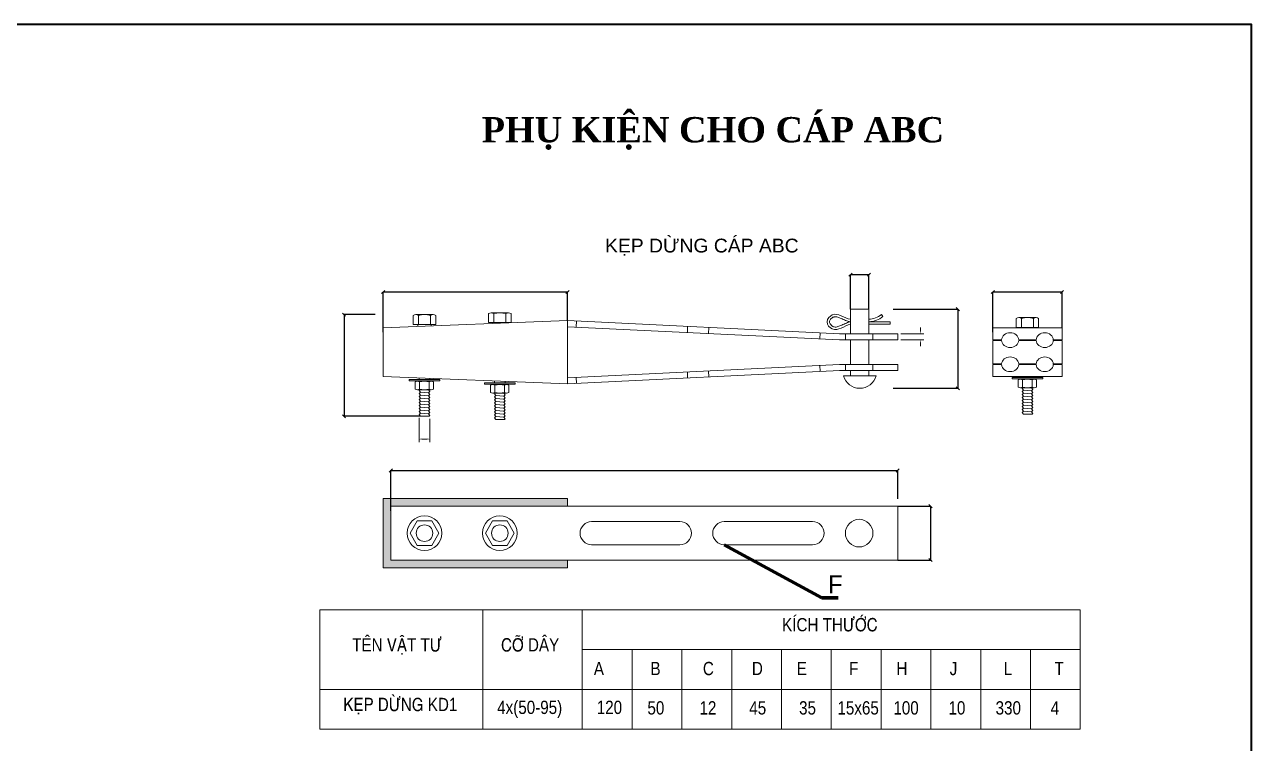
# Model space of a CAD drawing. Header units: millimetres. Extents: x 5654510 to 5731940, y 588357 to 647777.
# Drawn here: x 5701729 to 5709396, y 627670 to 632162 of the extents above; entities that cross this region are included whole.
import ezdxf
from ezdxf.enums import TextEntityAlignment as Align

# ---------------------------------------------------------------- set-up
doc = ezdxf.new("R2010")
doc.units = ezdxf.units.MM
doc.header["$LTSCALE"] = 120
doc.header["$MEASUREMENT"] = 0
doc.linetypes.add('DASHED2', pattern=[9.525, 6.35, -3.175])
doc.layers.get('Defpoints').update_dxf_attribs({"lineweight": 0})
for name, color, linetype, lineweight in [('Boulon', 150, 'Continuous', 9), ('Buon lon', 150, 'Continuous', 13), ('dim1', 2, 'Continuous', 5), ('Kich thuoc', 7, 'Continuous', 60), ('Net cat', 252, 'Continuous', 5), ('net manh', 7, 'Continuous', 5), ('Net rat manh', 150, 'Continuous', 15), ('Net trung binh', 7, 'Continuous', 15), ('Tet xanh', 90, 'Continuous', 9)]:
    doc.layers.add(name, color=color, linetype=linetype, lineweight=lineweight)
doc.layers.add('LAYER10A', color=4, linetype='Continuous')
doc.layers.add('Net cham dut', color=150, linetype='DASHED2', lineweight=9, plot=False)
doc.styles.add('ISOCP', font='isocp.shx')
doc.styles.get("Standard").update_dxf_attribs({"font": 'VHELVCN.TTF'})
doc.styles.add('Times New Roman', font='times.ttf')
doc.styles.add('VN', font='VTIMESN.TTF')
doc.dimstyles.new('ISO-25', dxfattribs={"dimtxt": 0.1, "dimasz": 2.5, "dimexe": 1.251, "dimexo": 0.6255, "dimtad": 1, "dimdec": 1, "dimlfac": 0.75, "dimrnd": 1, "dimtxsty": 'Standard', "dimcen": 2.5, "dimadec": 0, "dimazin": 0, "dimtfac": 1, "dimtdec": 1, "dimtmove": 0, "dimatfit": 3, "dimfxl": 1, "dimarcsym": 0})
doc.dimstyles.new('ISO-25$7', dxfattribs={"dimtxt": 60, "dimasz": 60, "dimexe": 15, "dimexo": 50, "dimgap": 20, "dimtad": 1, "dimdec": 0, "dimzin": 0, "dimdsep": 46, "dimtxsty": 'Times New Roman', "dimcen": 10, "dimdle": 15, "dimclrd": 211, "dimclre": 211, "dimclrt": 140, "dimadec": 0, "dimazin": 0, "dimtfac": 1, "dimtdec": 0, "dimtofl": 0, "dimtmove": 0, "dimatfit": 3, "dimfxl": 15, "dimtolj": 1, "dimtzin": 0, "dimlwd": 9, "dimarcsym": 0})
doc.dimstyles.get("Standard").update_dxf_attribs({"dimtxt": 0.18, "dimasz": 20, "dimexe": 20, "dimexo": 20, "dimgap": 0.09, "dimtad": 0, "dimtoh": 1, "dimdec": 0, "dimrnd": 1, "dimzin": 0, "dimdsep": 46, "dimtxsty": 'Standard', "dimcen": 0.09, "dimclrd": 6, "dimclre": 6, "dimclrt": 6, "dimadec": 3, "dimazin": 0, "dimtfac": 1, "dimtdec": 0, "dimtofl": 0, "dimtmove": 0, "dimatfit": 3, "dimfxl": 1, "dimtolj": 1, "dimtzin": 0, "dimlwd": 15, "dimlwe": 15, "dimarcsym": 0})

# ---------------------------------------------------------------- blocks, each defined once
blk = doc.blocks.new('_Oblique')
at = {"color": 0, "lineweight": -2}
blk.add_line((-0.5, -0.5), (0.5, 0.5), dxfattribs=at)
blk = doc.blocks.new('*D28')
at = {"layer": 'Defpoints', "color": 0}
for p in [(5705121.2, 630490.8), (5705121.2, 630312.4), (5703969.2, 630237.9)]:
    blk.add_point(p, dxfattribs=at)
at = {"layer": 'dim1', "color": 0, "lineweight": -2}
for p, q in [((5703969.2, 630238.6), (5703969.2, 630492)), ((5703969.2, 630490.8), (5705121.2, 630490.8)), ((5705121.2, 630313), (5705121.2, 630492))]:
    blk.add_line(p, q, dxfattribs=at)
at = {"layer": 'dim1', "color": 0, "lineweight": -2, "xscale": 20, "yscale": 20, "zscale": 20, "rotation": 180}
blk.add_blockref('_Oblique', (5703969.2, 630490.8), dxfattribs=at)
at = {"layer": 'dim1', "color": 0, "lineweight": -2, "xscale": 20, "yscale": 20, "zscale": 20}
blk.add_blockref('_Oblique', (5705121.2, 630490.8), dxfattribs=at)
at = {"layer": 'dim1', "color": 0, "insert": (5704545.2, 630491.4), "char_height": 0.1, "attachment_point": 5}
blk.add_mtext('A', dxfattribs=at)
blk = doc.blocks.new('*D29')
at = {"layer": 'Defpoints', "color": 0}
for p in [(5707185.2, 629375.9), (5707185.2, 629197.5), (5704017.2, 629123.1)]:
    blk.add_point(p, dxfattribs=at)
at = {"layer": 'dim1', "color": 0, "lineweight": -2}
for p, q in [((5704017.2, 629123.7), (5704017.2, 629377.2)), ((5704017.2, 629375.9), (5707185.2, 629375.9)), ((5707185.2, 629198.1), (5707185.2, 629377.2))]:
    blk.add_line(p, q, dxfattribs=at)
at = {"layer": 'dim1', "color": 0, "lineweight": -2, "xscale": 20, "yscale": 20, "zscale": 20, "rotation": 180}
blk.add_blockref('_Oblique', (5704017.2, 629375.9), dxfattribs=at)
at = {"layer": 'dim1', "color": 0, "lineweight": -2, "xscale": 20, "yscale": 20, "zscale": 20}
blk.add_blockref('_Oblique', (5707185.2, 629375.9), dxfattribs=at)
at = {"layer": 'dim1', "color": 0, "insert": (5705601.2, 629376.6), "char_height": 0.1, "attachment_point": 5}
blk.add_mtext('L', dxfattribs=at)
blk = doc.blocks.new('*D30')
at = {"layer": 'Defpoints', "color": 0}
for p in [(5707156.6, 630383.1), (5707156.6, 629888.8), (5707560.8, 629888.8)]:
    blk.add_point(p, dxfattribs=at)
at = {"layer": 'dim1', "color": 0, "lineweight": -2}
for p, q in [((5707157.2, 630383.1), (5707562.1, 630383.1)), ((5707560.8, 630383.1), (5707560.8, 629888.8)), ((5707157.2, 629888.8), (5707562.1, 629888.8))]:
    blk.add_line(p, q, dxfattribs=at)
at = {"layer": 'dim1', "color": 0, "lineweight": -2, "xscale": 20, "yscale": 20, "zscale": 20}
for p, rotation in [((5707560.8, 630383.1), 90), ((5707560.8, 629888.8), 270)]:
    blk.add_blockref('_Oblique', p, dxfattribs=dict(at, rotation=rotation))
at = {"layer": 'dim1', "color": 0, "insert": (5707560.2, 630132.5), "char_height": 0.1, "attachment_point": 5, "rotation": 90}
blk.add_mtext('B', dxfattribs=at)
blk = doc.blocks.new('*D31')
at = {"layer": 'Defpoints', "color": 0}
for p in [(5708212, 630490.8), (5708212, 630266.7), (5707780, 630237.9)]:
    blk.add_point(p, dxfattribs=at)
at = {"layer": 'dim1', "color": 0, "lineweight": -2}
for p, q in [((5707780, 630238.6), (5707780, 630492)), ((5707780, 630490.8), (5708212, 630490.8)), ((5708212, 630267.4), (5708212, 630492))]:
    blk.add_line(p, q, dxfattribs=at)
at = {"layer": 'dim1', "color": 0, "lineweight": -2, "xscale": 20, "yscale": 20, "zscale": 20, "rotation": 180}
blk.add_blockref('_Oblique', (5707780, 630490.8), dxfattribs=at)
at = {"layer": 'dim1', "color": 0, "lineweight": -2, "xscale": 20, "yscale": 20, "zscale": 20}
blk.add_blockref('_Oblique', (5708212, 630490.8), dxfattribs=at)
at = {"layer": 'dim1', "color": 0, "insert": (5707996, 630491.4), "char_height": 0.1, "attachment_point": 5}
blk.add_mtext('D', dxfattribs=at)
blk = doc.blocks.new('*D41')
at = {"layer": 'Defpoints', "color": 0}
for p in [(5706890.4, 630598.7), (5706890.4, 630383.1), (5707005.6, 630383.1)]:
    blk.add_point(p, dxfattribs=at)
at = {"layer": 'dim1', "color": 0, "lineweight": -2}
for p, q in [((5706890.4, 630383.8), (5706890.4, 630599.9)), ((5707005.6, 630598.7), (5706890.4, 630598.7)), ((5707005.6, 630383.8), (5707005.6, 630599.9))]:
    blk.add_line(p, q, dxfattribs=at)
at = {"layer": 'dim1', "color": 0, "lineweight": -2, "xscale": 20, "yscale": 20, "zscale": 20, "rotation": 180}
blk.add_blockref('_Oblique', (5706890.4, 630598.7), dxfattribs=at)
at = {"layer": 'dim1', "color": 0, "lineweight": -2, "xscale": 20, "yscale": 20, "zscale": 20}
blk.add_blockref('_Oblique', (5707005.6, 630598.7), dxfattribs=at)
at = {"layer": 'dim1', "color": 0, "insert": (5706948, 630599.4), "char_height": 0.1, "attachment_point": 5}
blk.add_mtext('C', dxfattribs=at)
blk = doc.blocks.new('*D42')
at = {"layer": 'Defpoints', "color": 0}
for p in [(5707185.2, 630229.6), (5707185.2, 630191.2), (5707328.3, 630191.2)]:
    blk.add_point(p, dxfattribs=at)
at = {"layer": 'Kich thuoc', "color": 6, "lineweight": 15}
for p, q in [((5707328.3, 630249.6), (5707328.3, 630269.6)), ((5707205.2, 630229.6), (5707348.3, 630229.6)), ((5707205.2, 630191.2), (5707348.3, 630191.2)), ((5707328.3, 630171.2), (5707328.3, 630151.2))]:
    blk.add_line(p, q, dxfattribs=at)
at = {"layer": 'Kich thuoc', "color": 6}
for points in [[(5707324.9, 630249.6), (5707331.6, 630249.6), (5707328.3, 630229.6)], [(5707324.9, 630171.2), (5707331.6, 630171.2), (5707328.3, 630191.2)]]:
    blk.add_solid(points, dxfattribs=at)
at = {"layer": 'Kich thuoc', "color": 6, "insert": (5707328.3, 630210.4), "char_height": 0.18, "attachment_point": 5, "rotation": 90}
blk.add_mtext('\\A1;T', dxfattribs=at)
blk = doc.blocks.new('*D43')
at = {"layer": 'Defpoints', "color": 0}
for p in [(5704194.1, 629724.2), (5704262, 629718.3), (5704262, 629571.8)]:
    blk.add_point(p, dxfattribs=at)
at = {"layer": 'Kich thuoc', "color": 6, "lineweight": 15}
for p, q in [((5704194.1, 629704.2), (5704194.1, 629551.8)), ((5704262, 629698.3), (5704262, 629551.8)), ((5704214.1, 629571.8), (5704227.9, 629571.8)), ((5704242, 629571.8), (5704228.2, 629571.8))]:
    blk.add_line(p, q, dxfattribs=at)
at = {"layer": 'Kich thuoc', "color": 6}
for points in [[(5704214.1, 629575.1), (5704214.1, 629568.5), (5704194.1, 629571.8)], [(5704242, 629575.1), (5704242, 629568.5), (5704262, 629571.8)]]:
    blk.add_solid(points, dxfattribs=at)
at = {"layer": 'Kich thuoc', "color": 6, "insert": (5704228.1, 629571.8), "char_height": 0.18, "attachment_point": 5}
blk.add_mtext('\\A1;J', dxfattribs=at)
blk = doc.blocks.new('*D32')
at = {"layer": 'Defpoints', "color": 0}
for p in [(5703920.9, 630349.1), (5703725.2, 629714), (5704201.6, 629714)]:
    blk.add_point(p, dxfattribs=at)
at = {"layer": 'dim1', "color": 0, "lineweight": -2}
for p, q in [((5703920.3, 630349.1), (5703723.9, 630349.1)), ((5703725.2, 630349.1), (5703725.2, 629714)), ((5704201, 629714), (5703723.9, 629714))]:
    blk.add_line(p, q, dxfattribs=at)
at = {"layer": 'dim1', "color": 0, "lineweight": -2, "xscale": 20, "yscale": 20, "zscale": 20}
for p, rotation in [((5703725.2, 630349.1), 90), ((5703725.2, 629714), 270)]:
    blk.add_blockref('_Oblique', p, dxfattribs=dict(at, rotation=rotation))
at = {"layer": 'dim1', "color": 0, "insert": (5703724.5, 630031.5), "char_height": 0.1, "attachment_point": 5, "rotation": 90}
blk.add_mtext('H', dxfattribs=at)
blk = doc.blocks.new('*D44')
at = {"layer": 'Defpoints', "color": 0}
for p in [(5707185.2, 629151.9), (5707185.2, 628815.9), (5707390.8, 628815.9)]:
    blk.add_point(p, dxfattribs=at)
at = {"layer": 'dim1', "color": 0, "lineweight": -2}
for p, q in [((5707185.8, 629151.9), (5707392.1, 629151.9)), ((5707390.8, 629151.9), (5707390.8, 628815.9)), ((5707185.8, 628815.9), (5707392.1, 628815.9))]:
    blk.add_line(p, q, dxfattribs=at)
at = {"layer": 'dim1', "color": 0, "lineweight": -2, "xscale": 20, "yscale": 20, "zscale": 20}
for p, rotation in [((5707390.8, 629151.9), 90), ((5707390.8, 628815.9), 270)]:
    blk.add_blockref('_Oblique', p, dxfattribs=dict(at, rotation=rotation))
at = {"layer": 'dim1', "color": 0, "insert": (5707390.1, 628983.9), "char_height": 0.1, "attachment_point": 5, "rotation": 90}
blk.add_mtext('E', dxfattribs=at)

msp = doc.modelspace()

# ---------------------------------------------------------------- hatches: boundary and pattern name
at = {"layer": 'net manh', "ltscale": 10}
msp.add_hatch(color=256, dxfattribs=at).paths.add_polyline_path([(5703969.18, 629199.87), (5703969.18, 628767.87), (5705121.18, 628767.87), (5705121.18, 628815.87), (5704017.18, 628815.87), (5704017.18, 629151.87), (5705121.18, 629151.87), (5705121.18, 629199.87)])

# ---------------------------------------------------------------- linework, layer by layer
at = {"lineweight": 40}
msp.add_lwpolyline([(5694987.67, 632161.53), (5694987.67, 621973.84), (5709395.97, 621973.84), (5709395.97, 632161.53)], close=True, dxfattribs=at)
at = {"layer": 'Boulon'}
msp.add_line((5706846.09, 629967.8), (5707049.93, 629967.8), dxfattribs=at)
for points in [[(5706890.41, 630229.59), (5706890.41, 630383.14), (5707005.61, 630383.14), (5707005.61, 630229.59)], [(5706890.41, 630037.59), (5706890.41, 630191.19)], [(5707005.61, 630191.19), (5707005.61, 630037.59)], [(5707005.61, 629999.19), (5707005.61, 629967.8), (5706890.41, 629967.8), (5706890.41, 629999.19)]]:
    msp.add_lwpolyline(points, dxfattribs=at)
msp.add_arc((5706948.01, 629994.02), 105.24, 194.429573, 345.570427, dxfattribs=at)
at = {"layer": 'Buon lon', "ltscale": 10}
for p, q in [((5704157.98, 630288.33), (5704157.98, 630344.38)), ((5704228.05, 630349.05), (5704174.33, 630349.05)), ((5704190.68, 630288.33), (5704190.68, 630344.38)), ((5704228.05, 630349.05), (5704281.9, 630349.05)), ((5704265.42, 630288.33), (5704265.42, 630344.38)), ((5704298.12, 630344.38), (5704298.12, 630288.33)), ((5704628.73, 630299.6), (5704628.73, 630355.66)), ((5704698.8, 630360.33), (5704645.08, 630360.33)), ((5704661.43, 630299.6), (5704661.43, 630355.66)), ((5704698.8, 630360.33), (5704752.66, 630360.33)), ((5704736.17, 630299.6), (5704736.17, 630355.66)), ((5704768.87, 630355.66), (5704768.87, 630299.6)), ((5704298.12, 630288.33), (5704157.98, 630288.33)), ((5704186.01, 630288.33), (5704161.48, 630288.33)), ((5704186.01, 630288.33), (5704186.01, 630277)), ((5704186.01, 630288.33), (5704270.09, 630288.33)), ((5704280.17, 630288.33), (5704270.09, 630288.33)), ((5704270.09, 630288.33), (5704270.09, 630277)), ((5704768.87, 630299.6), (5704628.73, 630299.6)), ((5704656.76, 630299.6), (5704632.24, 630299.6)), ((5704656.76, 630299.6), (5704740.84, 630299.6)), ((5704656.76, 630299.6), (5704656.76, 630293.98)), ((5704740.84, 630299.6), (5704740.84, 630297.31)), ((5704750.92, 630299.6), (5704740.84, 630299.6)), ((5707925.94, 630269.67), (5707925.94, 630325.73)), ((5708066.09, 630269.67), (5707925.94, 630269.67)), ((5707953.97, 630269.67), (5707929.45, 630269.67)), ((5707996.02, 630330.4), (5707942.29, 630330.4)), ((5707953.97, 630269.67), (5707953.97, 630266.74)), ((5707953.97, 630269.67), (5708038.06, 630269.67)), ((5707958.64, 630269.67), (5707958.64, 630325.73)), ((5707996.02, 630330.4), (5708049.87, 630330.4)), ((5708033.39, 630269.67), (5708033.39, 630325.73)), ((5708048.13, 630269.67), (5708038.06, 630269.67)), ((5708038.06, 630269.67), (5708038.06, 630266.74)), ((5708066.09, 630325.73), (5708066.09, 630269.67)), ((5704194.08, 629953.13), (5704194.08, 629947.29)), ((5704262.02, 629950.43), (5704262.02, 629947.29)), ((5708092.64, 629956.37), (5707900.72, 629956.37)), ((5707900.72, 629948.43), (5707900.72, 629956.37)), ((5707962.04, 629962), (5707962.04, 629956.37)), ((5708029.99, 629962.04), (5708029.99, 629956.37)), ((5708092.68, 629948.43), (5708092.64, 629956.37)), ((5704324.67, 629943.32), (5704132.76, 629943.32)), ((5704132.76, 629935.39), (5704132.76, 629943.32)), ((5704324.71, 629935.39), (5704132.76, 629935.39)), ((5704170.61, 629928.65), (5704170.61, 629883.36)), ((5704183.82, 629932.43), (5704227.23, 629932.43)), ((5704227.23, 629879.58), (5704183.82, 629879.58)), ((5704194.08, 629935.39), (5704194.08, 629932.43)), ((5704198.83, 629879.58), (5704194.08, 629875.24)), ((5704203.51, 629864.98), (5704194.08, 629875.24)), ((5704197.03, 629928.65), (5704197.03, 629883.36)), ((5704270.65, 629932.43), (5704227.23, 629932.43)), ((5704227.23, 629879.58), (5704270.75, 629879.58)), ((5704252.59, 629879.56), (5704242.07, 629880.48)), ((5704252.61, 629879.58), (5704252.59, 629879.56)), ((5704252.59, 629879.56), (5704262.02, 629869.3)), ((5704257.43, 629883.98), (5704256.49, 629883.12)), ((5704257.43, 629928.65), (5704257.43, 629883.36)), ((5704262.02, 629935.39), (5704262.02, 629932.68)), ((5704283.85, 629883.36), (5704283.85, 629928.65)), ((5704324.71, 629935.39), (5704324.67, 629943.32)), ((5704603.51, 629914.89), (5704603.51, 629922.83)), ((5704795.42, 629922.83), (5704603.51, 629922.83)), ((5704795.46, 629914.89), (5704603.51, 629914.89)), ((5704641.36, 629908.16), (5704641.36, 629862.86)), ((5704654.57, 629911.93), (5704697.98, 629911.93)), ((5704664.83, 629934.47), (5704664.83, 629922.83)), ((5704664.83, 629914.89), (5704664.83, 629911.93)), ((5704667.78, 629908.16), (5704667.78, 629862.86)), ((5704741.4, 629911.93), (5704697.98, 629911.93)), ((5704728.18, 629908.16), (5704728.18, 629862.86)), ((5704732.78, 629931.78), (5704732.78, 629922.83)), ((5704732.78, 629914.89), (5704732.78, 629912.18)), ((5704754.6, 629862.86), (5704754.6, 629908.16)), ((5704795.46, 629914.89), (5704795.42, 629922.83)), ((5708092.68, 629948.43), (5707900.72, 629948.43)), ((5707938.57, 629941.7), (5707938.57, 629896.4)), ((5707951.78, 629945.48), (5707995.19, 629945.48)), ((5707995.19, 629892.63), (5707951.78, 629892.63)), ((5707962.04, 629948.43), (5707962.04, 629945.48)), ((5707966.79, 629892.63), (5707962.04, 629888.29)), ((5707971.48, 629878.03), (5707962.04, 629888.29)), ((5707971.48, 629878.03), (5707962.04, 629869.42)), ((5707964.99, 629941.7), (5707964.99, 629896.4)), ((5708020.55, 629873.74), (5707971.48, 629878.03)), ((5708038.61, 629945.48), (5707995.19, 629945.48)), ((5707995.19, 629892.63), (5708038.71, 629892.63)), ((5708020.55, 629892.61), (5708010.04, 629893.53)), ((5708020.57, 629892.63), (5708020.55, 629892.61)), ((5708020.55, 629892.61), (5708029.99, 629882.35)), ((5708029.99, 629882.35), (5708020.55, 629873.74)), ((5708020.55, 629873.74), (5708029.99, 629863.47)), ((5708025.39, 629897.03), (5708024.45, 629896.17)), ((5708025.39, 629941.7), (5708025.39, 629896.4)), ((5708029.99, 629948.43), (5708029.99, 629945.72)), ((5708051.82, 629896.4), (5708051.82, 629941.7)), ((5704203.51, 629864.98), (5704194.08, 629856.37)), ((5704203.51, 629846.11), (5704194.08, 629856.37)), ((5704203.51, 629846.11), (5704194.08, 629856.37)), ((5704203.51, 629846.11), (5704194.08, 629837.5)), ((5704203.51, 629827.23), (5704194.08, 629837.5)), ((5704203.51, 629827.23), (5704194.08, 629837.5)), ((5704203.51, 629827.23), (5704194.08, 629818.62)), ((5704203.51, 629808.36), (5704194.08, 629818.62)), ((5704203.51, 629808.36), (5704194.08, 629818.62)), ((5704203.51, 629808.36), (5704194.08, 629799.75)), ((5704203.51, 629789.48), (5704194.08, 629799.75)), ((5704203.51, 629789.48), (5704194.08, 629799.75)), ((5704203.51, 629789.48), (5704194.08, 629799.75)), ((5704203.51, 629789.48), (5704194.08, 629799.75)), ((5704252.59, 629860.69), (5704203.51, 629864.98)), ((5704252.59, 629841.81), (5704203.51, 629846.11)), ((5704252.59, 629822.94), (5704203.51, 629827.23)), ((5704252.59, 629804.07), (5704203.51, 629808.36)), ((5704262.02, 629869.3), (5704252.59, 629860.69)), ((5704252.59, 629860.69), (5704262.02, 629850.43)), ((5704262.02, 629850.43), (5704252.59, 629841.81)), ((5704252.59, 629841.81), (5704262.02, 629831.55)), ((5704262.02, 629831.55), (5704252.59, 629822.94)), ((5704252.59, 629822.94), (5704262.02, 629812.68)), ((5704262.02, 629812.68), (5704252.59, 629804.07)), ((5704252.59, 629804.07), (5704262.02, 629793.8)), ((5704697.98, 629859.08), (5704654.57, 629859.08)), ((5704669.58, 629859.08), (5704664.83, 629854.75)), ((5704674.27, 629844.48), (5704664.83, 629854.75)), ((5704674.27, 629844.48), (5704664.83, 629835.87)), ((5704674.27, 629825.61), (5704664.83, 629835.87)), ((5704674.27, 629825.61), (5704664.83, 629835.87)), ((5704674.27, 629825.61), (5704664.83, 629817)), ((5704674.27, 629806.73), (5704664.83, 629817)), ((5704674.27, 629806.73), (5704664.83, 629817)), ((5704674.27, 629806.73), (5704664.83, 629798.12)), ((5704674.27, 629787.86), (5704664.83, 629798.12)), ((5704674.27, 629787.86), (5704664.83, 629798.12)), ((5704723.34, 629840.19), (5704674.27, 629844.48)), ((5704723.34, 629821.32), (5704674.27, 629825.61)), ((5704723.34, 629802.44), (5704674.27, 629806.73)), ((5704697.98, 629859.08), (5704741.5, 629859.08)), ((5704723.34, 629859.06), (5704712.83, 629859.98)), ((5704723.36, 629859.08), (5704723.34, 629859.06)), ((5704723.34, 629859.06), (5704732.78, 629848.8)), ((5704732.78, 629848.8), (5704723.34, 629840.19)), ((5704723.34, 629840.19), (5704732.78, 629829.93)), ((5704732.78, 629829.93), (5704723.34, 629821.32)), ((5704723.34, 629821.32), (5704732.78, 629811.05)), ((5704732.78, 629811.05), (5704723.34, 629802.44)), ((5704723.34, 629802.44), (5704732.78, 629792.18)), ((5704728.18, 629863.48), (5704727.24, 629862.62)), ((5707971.48, 629859.15), (5707962.04, 629869.42)), ((5707971.48, 629859.15), (5707962.04, 629869.42)), ((5707971.48, 629859.15), (5707962.04, 629850.54)), ((5707971.48, 629840.28), (5707962.04, 629850.54)), ((5707971.48, 629840.28), (5707962.04, 629850.54)), ((5707971.48, 629840.28), (5707962.04, 629831.67)), ((5707971.48, 629821.41), (5707962.04, 629831.67)), ((5707971.48, 629821.41), (5707962.04, 629831.67)), ((5707971.48, 629821.41), (5707962.04, 629812.79)), ((5707971.48, 629802.53), (5707962.04, 629812.79)), ((5707971.48, 629802.53), (5707962.04, 629812.79)), ((5707971.48, 629802.53), (5707962.04, 629812.79)), ((5707971.48, 629802.53), (5707962.04, 629812.79)), ((5707971.48, 629802.53), (5707962.04, 629793.92)), ((5707971.48, 629802.53), (5707962.04, 629793.92)), ((5708020.55, 629854.86), (5707971.48, 629859.15)), ((5708020.55, 629835.99), (5707971.48, 629840.28)), ((5708020.55, 629817.11), (5707971.48, 629821.41)), ((5708020.55, 629798.24), (5707971.48, 629802.53)), ((5708029.99, 629863.47), (5708020.55, 629854.86)), ((5708020.55, 629854.86), (5708029.99, 629844.6)), ((5708029.99, 629844.6), (5708020.55, 629835.99)), ((5708020.55, 629835.99), (5708029.99, 629825.72)), ((5708029.99, 629825.72), (5708020.55, 629817.11)), ((5708020.55, 629817.11), (5708029.99, 629806.85)), ((5708029.99, 629806.85), (5708020.55, 629798.24)), ((5708020.55, 629798.24), (5708029.99, 629787.98)), ((5704203.51, 629789.48), (5704194.08, 629780.87)), ((5704203.51, 629789.48), (5704194.08, 629780.87)), ((5704203.51, 629770.61), (5704194.08, 629780.87)), ((5704203.51, 629770.61), (5704194.08, 629780.87)), ((5704203.51, 629770.61), (5704194.08, 629762)), ((5704203.51, 629751.74), (5704194.08, 629762)), ((5704203.51, 629751.74), (5704194.08, 629762)), ((5704203.51, 629751.74), (5704194.08, 629743.12)), ((5704203.51, 629732.86), (5704194.08, 629743.12)), ((5704203.51, 629732.86), (5704194.08, 629724.25)), ((5704203.51, 629713.99), (5704194.08, 629724.25)), ((5704252.59, 629785.19), (5704203.51, 629789.48)), ((5704252.59, 629766.32), (5704203.51, 629770.61)), ((5704252.59, 629747.44), (5704203.51, 629751.74)), ((5704252.59, 629728.57), (5704203.51, 629732.86)), ((5704262.02, 629793.8), (5704252.59, 629785.19)), ((5704252.59, 629785.19), (5704262.02, 629774.93)), ((5704262.02, 629774.93), (5704252.59, 629766.32)), ((5704252.59, 629766.32), (5704262.02, 629756.05)), ((5704262.02, 629756.05), (5704252.59, 629747.44)), ((5704252.59, 629747.44), (5704262.02, 629737.18)), ((5704262.02, 629737.18), (5704252.59, 629728.57)), ((5704252.59, 629728.57), (5704262.02, 629718.31)), ((5704674.27, 629787.86), (5704664.83, 629779.25)), ((5704674.27, 629768.99), (5704664.83, 629779.25)), ((5704674.27, 629768.99), (5704664.83, 629779.25)), ((5704674.27, 629768.99), (5704664.83, 629779.25)), ((5704674.27, 629768.99), (5704664.83, 629779.25)), ((5704674.27, 629768.99), (5704664.83, 629760.37)), ((5704674.27, 629768.99), (5704664.83, 629760.37)), ((5704674.27, 629750.11), (5704664.83, 629760.37)), ((5704674.27, 629750.11), (5704664.83, 629760.37)), ((5704674.27, 629750.11), (5704664.83, 629741.5)), ((5704674.27, 629731.24), (5704664.83, 629741.5)), ((5704674.27, 629731.24), (5704664.83, 629741.5)), ((5704674.27, 629731.24), (5704664.83, 629722.63)), ((5704674.27, 629712.36), (5704664.83, 629722.63)), ((5704723.34, 629783.57), (5704674.27, 629787.86)), ((5704723.34, 629764.69), (5704674.27, 629768.99)), ((5704723.34, 629745.82), (5704674.27, 629750.11)), ((5704723.34, 629726.94), (5704674.27, 629731.24)), ((5704732.78, 629792.18), (5704723.34, 629783.57)), ((5704723.34, 629783.57), (5704732.78, 629773.3)), ((5704732.78, 629773.3), (5704723.34, 629764.69)), ((5704723.34, 629764.69), (5704732.78, 629754.43)), ((5704732.78, 629754.43), (5704723.34, 629745.82)), ((5704723.34, 629745.82), (5704732.78, 629735.56)), ((5704732.78, 629735.56), (5704723.34, 629726.94)), ((5704723.34, 629726.94), (5704732.78, 629716.68)), ((5707971.48, 629783.66), (5707962.04, 629793.92)), ((5707971.48, 629783.66), (5707962.04, 629793.92)), ((5707971.48, 629783.66), (5707962.04, 629775.05)), ((5707971.48, 629764.78), (5707962.04, 629775.05)), ((5707971.48, 629764.78), (5707962.04, 629775.05)), ((5707971.48, 629764.78), (5707962.04, 629756.17)), ((5707971.48, 629745.91), (5707962.04, 629756.17)), ((5707971.48, 629745.91), (5707962.04, 629737.3)), ((5707971.48, 629727.03), (5707962.04, 629737.3)), ((5708020.55, 629779.36), (5707971.48, 629783.66)), ((5708020.55, 629760.49), (5707971.48, 629764.78)), ((5708020.55, 629741.62), (5707971.48, 629745.91)), ((5707971.48, 629727.03), (5708025.28, 629727.06)), ((5708029.99, 629787.98), (5708020.55, 629779.36)), ((5708020.55, 629779.36), (5708029.99, 629769.1)), ((5708029.99, 629769.1), (5708020.55, 629760.49)), ((5708020.55, 629760.49), (5708029.99, 629750.23)), ((5708029.99, 629750.23), (5708020.55, 629741.62)), ((5708020.55, 629741.62), (5708029.99, 629731.35)), ((5708029.99, 629731.35), (5708025.28, 629727.06)), ((5704203.51, 629713.99), (5704257.32, 629714.01)), ((5704262.02, 629718.31), (5704257.32, 629714.01)), ((5704674.27, 629712.36), (5704664.83, 629703.75)), ((5704674.27, 629693.49), (5704664.83, 629703.75)), ((5704723.34, 629708.07), (5704674.27, 629712.36)), ((5704674.27, 629693.49), (5704728.07, 629693.51)), ((5704732.78, 629716.68), (5704723.34, 629708.07)), ((5704723.34, 629708.07), (5704732.78, 629697.81)), ((5704732.78, 629697.81), (5704728.07, 629693.51))]:
    msp.add_line(p, q, dxfattribs=at)
for points in [[(5704183.17, 629061.63), (5704138.28, 628983.87), (5704183.17, 628906.11), (5704272.96, 628906.11), (5704317.86, 628983.87), (5704272.96, 629061.63)], [(5704653.93, 629061.63), (5704609.03, 628983.87), (5704653.93, 628906.11), (5704743.72, 628906.11), (5704788.61, 628983.87), (5704743.72, 629061.63)]]:
    msp.add_lwpolyline(points, close=True, dxfattribs=at)
for centre, radius in [((5704228.05, 628983.87), 108.77), ((5704228.05, 628983.87), 51.84), ((5704698.8, 628983.87), 108.77), ((5704698.8, 628983.87), 51.84)]:
    msp.add_circle(centre, radius, dxfattribs=at)
for centre, radius, start, end in [((5704174.33, 630318.11), 30.95, 58.109208, 121.890792), ((5704228.05, 630197.23), 151.82, 75.749967, 104.250033), ((5704281.77, 630318.11), 30.95, 58.107378, 121.892622), ((5704645.08, 630329.39), 30.95, 58.109208, 121.890792), ((5704698.8, 630208.51), 151.82, 75.749967, 104.250033), ((5704752.52, 630329.39), 30.95, 58.107378, 121.892622), ((5707942.29, 630299.45), 30.95, 58.109208, 121.890792), ((5707996.02, 630178.58), 151.82, 75.749967, 104.250033), ((5708049.74, 630299.45), 30.95, 58.107378, 121.892622), ((5704183.82, 629907.42), 25.01, 58.109208, 121.890792), ((5704183.82, 629904.59), 25.01, 238.109208, 301.890792), ((5704227.23, 629809.75), 122.68, 75.749967, 104.250033), ((5704227.23, 630002.26), 122.68, 255.749967, 284.250033), ((5704270.64, 629907.42), 25.01, 58.109204, 121.890796), ((5704270.64, 629904.59), 25.01, 238.107378, 301.892622), ((5704654.57, 629886.92), 25.01, 58.109208, 121.890792), ((5704697.98, 629789.25), 122.68, 75.749967, 104.250033), ((5704741.39, 629886.92), 25.01, 58.109204, 121.890796), ((5707951.78, 629920.47), 25.01, 58.109208, 121.890792), ((5707951.78, 629917.64), 25.01, 238.109208, 301.890792), ((5707995.19, 629822.79), 122.68, 75.749967, 104.250033), ((5707995.19, 630015.31), 122.68, 255.749967, 284.250033), ((5708038.6, 629920.47), 25.01, 58.109204, 121.890796), ((5708038.6, 629917.64), 25.01, 238.107378, 301.892622), ((5704654.57, 629884.09), 25.01, 238.109208, 301.890792), ((5704697.98, 629981.77), 122.68, 255.749967, 284.250033), ((5704741.39, 629884.09), 25.01, 238.107378, 301.892622)]:
    msp.add_arc(centre, radius, start, end, dxfattribs=at)
at = {"layer": 'Net cat'}
msp.add_line((5705121.18, 628767.87), (5705121.18, 628815.87), dxfattribs=at)
at = {"layer": 'Net cham dut'}
for p, q in [((5705178.22, 630309.6), (5705176.35, 630271.25)), ((5705872.57, 630275.8), (5705870.71, 630237.44)), ((5706005.51, 630269.32), (5706003.64, 630230.97)), ((5706699.86, 630235.52), (5706698, 630197.16)), ((5706858, 630229.59), (5706858, 630191.19)), ((5707030.8, 630229.59), (5707030.8, 630191.19)), ((5706699.86, 629993.26), (5706698, 630031.61)), ((5706858, 630037.59), (5706858, 629999.19)), ((5707030.8, 630037.59), (5707030.8, 629999.19)), ((5705178.22, 629919.17), (5705176.35, 629957.53)), ((5705872.57, 629952.98), (5705870.71, 629991.33)), ((5706005.51, 629959.45), (5706003.64, 629997.8))]:
    msp.add_line(p, q, dxfattribs=at)
at = {"layer": 'net manh', "ltscale": 10}
for p, q in [((5707780.02, 630191.7), (5707834.78, 630191.7)), ((5707780.02, 630187.86), (5707834.78, 630187.86)), ((5707941.25, 630191.7), (5707996.02, 630191.7)), ((5707941.25, 630187.86), (5707996.02, 630187.86)), ((5708050.78, 630191.7), (5707996.02, 630191.7)), ((5708050.78, 630187.86), (5707996.02, 630187.86)), ((5708212.02, 630191.7), (5708157.25, 630191.7)), ((5708212.02, 630187.86), (5708157.25, 630187.86)), ((5707780.02, 630040.92), (5707834.73, 630040.92)), ((5707780.02, 630037.08), (5707834.78, 630037.08)), ((5707941.25, 630040.92), (5707996.02, 630040.92)), ((5707941.25, 630037.08), (5707996.02, 630037.08)), ((5708050.78, 630040.92), (5707996.02, 630040.92)), ((5708050.78, 630037.08), (5707996.02, 630037.08)), ((5708212.02, 630040.92), (5708157.25, 630040.92)), ((5708212.02, 630037.08), (5708157.25, 630037.08))]:
    msp.add_line(p, q, dxfattribs=at)
for points in [[(5705121.18, 629151.87), (5705121.18, 629199.87), (5703969.18, 629199.87), (5703969.18, 628767.87), (5705121.18, 628767.87), (5705121.18, 628815.87)], [(5705824.15, 629055.87), (5705272.15, 629055.87)], [(5706653.4, 629055.87), (5706101.4, 629055.87)], [(5705272.15, 628911.87), (5705824.15, 628911.87)], [(5706101.4, 628911.87), (5706653.4, 628911.87)]]:
    msp.add_lwpolyline(points, dxfattribs=at)
msp.add_circle((5706944.4, 628983.87), 86.4, dxfattribs=at)
for centre, start, end in [((5705272.15, 628983.87), 90, 270), ((5705824.15, 628983.87), 270, 90), ((5706101.4, 628983.87), 90, 270), ((5706653.4, 628983.87), 270, 90)]:
    msp.add_arc(centre, 72, start, end, dxfattribs=at)
for centre, start_param, end_param in [((5707888.02, 630189.78), 3.1833776, 6.2414004), ((5707888.02, 630189.78), 6.3249702, 9.3829931), ((5707888.02, 630039), 3.1833776, 6.2414004), ((5707888.02, 630039), 6.3249702, 9.3829931)]:
    msp.add_ellipse(centre, major_axis=(-53.28, 0), ratio=0.8626017, start_param=start_param, end_param=end_param, dxfattribs=at)
at = {"layer": 'net manh', "ltscale": 10, "extrusion": (0, 0, -1)}
for centre, start_param, end_param in [((5708104.02, 630189.78), 3.1833776, 6.2414004), ((5708104.02, 630189.78), 6.3249702, 9.3829931), ((5708104.02, 630039), 3.1833776, 6.2414004), ((5708104.02, 630039), 6.3249702, 9.3829931)]:
    msp.add_ellipse(centre, major_axis=(53.28, 0), ratio=0.8626017, start_param=start_param, end_param=end_param, dxfattribs=at)
at = {"layer": 'Net rat manh'}
for p, q in [((5707093.17, 630337.44), (5707083.27, 630349.55)), ((5706888.98, 630304.33), (5706890.41, 630304.33)), ((5707137.68, 630304.33), (5707005.61, 630304.33)), ((5707137.68, 630288.63), (5707005.61, 630288.63)), ((5707137.68, 630288.63), (5707137.68, 630304.33))]:
    msp.add_line(p, q, dxfattribs=at)
for radius, start in [(131.44, 272.417227), (147.08, 272.160087)]:
    msp.add_arc((5707000.07, 630451.31), radius, start, 309.272192, dxfattribs=at)
for points, knots in [([(5706890.41, 630288.63), (5706851.36, 630280.37), (5706794.17, 630227.3), (5706727.49, 630304.04), (5706794.43, 630379.74), (5706851.43, 630326.52), (5706890.41, 630319.97)], [4.5420906, 4.5420906, 4.5420906, 4.5420906, 14.7289596, 19.5419074, 24.2876768, 34.4494861, 34.4494861, 34.4494861, 34.4494861]), ([(5706888.98, 630304.33), (5706886.13, 630303.78), (5706883.28, 630303.1), (5706877.71, 630301.56), (5706874.98, 630300.7), (5706866.9, 630297.91), (5706861.69, 630295.78), (5706847.21, 630289.45), (5706838.27, 630285.04), (5706821.43, 630277.57), (5706813.54, 630274.54), (5706802.09, 630271.93), (5706798.03, 630271.47), (5706790.58, 630271.7), (5706787.17, 630272.34), (5706781.67, 630274.51), (5706779.52, 630275.61), (5706775.18, 630278.41), (5706773.03, 630280.09), (5706767.78, 630284.99), (5706764.94, 630288.52), (5706761.28, 630294.96), (5706760.19, 630297.86), (5706759.18, 630303.03), (5706759.21, 630305.18), (5706760.33, 630310.35), (5706761.48, 630313.23), (5706764.93, 630319.02), (5706767.22, 630321.9), (5706772.45, 630327.06), (5706775.4, 630329.32), (5706779.95, 630332.03), (5706781.57, 630332.84), (5706784.67, 630334.09), (5706786.21, 630334.56), (5706791.15, 630335.69), (5706794.67, 630335.89), (5706802.46, 630335.25), (5706806.7, 630334.38), (5706815.81, 630331.7), (5706820.66, 630329.88), (5706833.97, 630324.33), (5706842.76, 630320.11), (5706861.3, 630312.07), (5706871.06, 630308.23), (5706883.96, 630305.22), (5706886.47, 630304.72), (5706888.98, 630304.33)], [4.4081185, 4.4081185, 4.4081185, 4.4081185, 5.041287, 5.041287, 5.6744555, 5.6744555, 6.9407924, 6.9407924, 9.2922275, 9.2922275, 11.6436627, 11.6436627, 13.1252509, 13.1252509, 14.6068391, 14.6068391, 15.4830485, 15.4830485, 16.359258, 16.359258, 17.7791387, 17.7791387, 18.9591268, 18.9591268, 20.1391148, 20.1391148, 21.3191029, 21.3191029, 22.4990909, 22.4990909, 23.679079, 23.679079, 24.3402622, 24.3402622, 25.0014454, 25.0014454, 26.4383078, 26.4383078, 27.8751702, 27.8751702, 29.3120326, 29.3120326, 31.6483676, 31.6483676, 33.9847025, 33.9847025, 34.5345783, 34.5345783, 34.5345783, 34.5345783])]:
    msp.add_open_spline(points, degree=3, knots=knots, dxfattribs=at)
at = {"layer": 'Net trung binh', "ltscale": 10}
for p, q in [((5705121.18, 630312.38), (5703969.18, 630266.74)), ((5703969.18, 630266.74), (5703969.18, 629962.04)), ((5706822.59, 630229.54), (5705121.18, 630312.38)), ((5705121.18, 629916.39), (5705121.18, 630312.38)), ((5705121.18, 630273.95), (5705122.7, 630274.01)), ((5705121.18, 630273.94), (5706820.72, 630191.19)), ((5705121.18, 629954.84), (5706820.72, 630037.59)), ((5705121.18, 629916.39), (5703969.18, 629962.04)), ((5706822.59, 629999.23), (5705121.18, 629916.39)), ((5705121.18, 629954.82), (5705122.7, 629954.76))]:
    msp.add_line(p, q, dxfattribs=at)
at = {"layer": 'Net trung binh'}
for p, q in [((5703573.09, 628504.91), (5708326.06, 628504.91)), ((5703573.09, 628256.08), (5703573.09, 628504.91)), ((5704591.95, 628504.91), (5704591.95, 627758.41)), ((5705214.31, 628504.91), (5705214.31, 627758.41)), ((5708326.06, 627758.41), (5708326.06, 628504.91)), ((5703573.09, 627758.41), (5703573.09, 628256.08)), ((5705214.31, 628256.08), (5708326.06, 628256.08)), ((5705525.48, 627758.41), (5705525.48, 628256.08)), ((5705836.66, 627758.41), (5705836.66, 628256.08)), ((5706147.83, 627758.41), (5706147.83, 628256.08)), ((5706459.01, 627758.41), (5706459.01, 628256.08)), ((5706770.18, 627758.41), (5706770.18, 628256.08)), ((5707081.36, 627758.41), (5707081.36, 628256.08)), ((5707392.53, 627758.41), (5707392.53, 628256.08)), ((5707703.71, 627758.41), (5707703.71, 628256.08)), ((5708014.89, 627758.41), (5708014.89, 628256.08)), ((5703573.09, 628007.25), (5708326.06, 628007.25)), ((5703573.09, 627758.41), (5708326.06, 627758.41))]:
    msp.add_line(p, q, dxfattribs=at)
at = {"layer": 'Net trung binh', "ltscale": 10}
for points in [[(5708212.02, 630191.7), (5708212.02, 630266.74), (5707780.02, 630266.74), (5707780.02, 630224.31)], [(5706820.72, 630191.19), (5707185.18, 630191.19), (5707185.18, 630229.59), (5706820.72, 630229.59)], [(5707780.02, 630224.31), (5707780.02, 630191.7)], [(5707780.02, 630187.86), (5707780.02, 630040.92)], [(5708212.02, 630040.92), (5708212.02, 630187.86)], [(5706820.72, 630037.59), (5707185.18, 630037.59), (5707185.18, 629999.19), (5706820.72, 629999.19)], [(5707780.02, 629962.04), (5708212.02, 629962.04), (5708212.02, 630037.08)], [(5707780.02, 630037.08), (5707780.02, 629962.04)]]:
    msp.add_lwpolyline(points, dxfattribs=at)
msp.add_lwpolyline([(5704017.18, 628815.87), (5707185.18, 628815.87), (5707185.18, 629151.87), (5704017.18, 629151.87)], close=True, dxfattribs=at)

# ---------------------------------------------------------------- texts
at = {"insert": (5706030.48, 631480.8), "char_height": 157.9886, "width": 4449.1337, "attachment_point": 5}
msp.add_mtext('{\\fVNI-Times|b1|i0|c0|p2;PHUÏ KIEÄN CHO CAÙP ABC}', dxfattribs=at)
at = {"color": 7, "insert": (5705104.13, 630823.74), "char_height": 57.6, "width": 4687.1309, "attachment_point": 1, "style": 'ISOCP'}
msp.add_mtext('{\\f.VnArial NarrowH|b0|i0|c0|p34;             \\H0.75x; \\f.VnArialH|b0|i0|c0|p34;\\H2x;kÑp dõng c¸p abc}', dxfattribs=at)
at = {"layer": 'LAYER10A', "color": 0, "style": 'VN'}
msp.add_text('F', height=112.09, dxfattribs=at).set_placement((5706795.79, 628608.41), align=Align.CENTER)
at = {"layer": 'Net trung binh', "char_height": 82.944, "attachment_point": 1, "style": 'ISOCP'}
for s, insert, width in [('{\\f.VnArial NarrowH|b0|i0|c0|p34;                 KÝCH TH¦íC                   }', (5706013.81, 628453.52), 6404.3634), ('{\\f.VnArial NarrowH|b0|i0|c0|p34;                 Tªn vËt T¦              Cì D¢Y            }', (5703327.1, 628327.48), 6404.3634), ('{\\f.VnArial Narrow|b0|i0|c0|p34;A           B          C         D        E          F         H          J           L          T}', (5705286.3, 628179.65), 2987.1689), ('{\\f.VnArial NarrowH|b0|i0|c0|p34;KÑP DõNG kd1}', (5703720.71, 627955.08), 2602.2685)]:
    msp.add_mtext(s, dxfattribs=dict(at, insert=insert, width=width))
at = {"layer": 'Tet xanh', "char_height": 82.944, "width": 2602.2685, "attachment_point": 1, "style": 'ISOCP'}
for s, insert in [('{\\f.VnArial Narrow|b0|i0|c0|p34;4x(50-95)}', (5704682.08, 627937.06)), ('{\\f.VnArial Narrow|b0|i0|c0|p34;120}', (5705304.43, 627937.06)), ('{\\f.VnArial Narrow|b0|i0|c0|p34;50}', (5705621.2, 627933.77)), ('{\\f.VnArial Narrow|b0|i0|c0|p34;12}', (5705946.54, 627933.77)), ('{\\f.VnArial Narrow|b0|i0|c0|p34;45}', (5706257.72, 627933.77)), ('{\\f.VnArial Narrow|b0|i0|c0|p34;35}', (5706568.89, 627933.77)), ('{\\f.VnArial Narrow|b0|i0|c0|p34;15x65}', (5706808.43, 627933.77)), ('{\\f.VnArial Narrow|b0|i0|c0|p34;100}', (5707158.18, 627933.77)), ('{\\f.VnArial Narrow|b0|i0|c0|p34;10}', (5707502.42, 627933.77)), ('{\\f.VnArial Narrow|b0|i0|c0|p34;330}', (5707797.06, 627933.77)), ('{\\f.VnArial Narrow|b0|i0|c0|p34;4}', (5708141.3, 627933.77))]:
    msp.add_mtext(s, dxfattribs=dict(at, insert=insert))

# ---------------------------------------------------------------- dimensions: what is measured, and where the dimension line sits
at = {"layer": 'dim1'}
for base, p1, p2, text, picture, middle in [((5706890.41, 630598.69), (5707005.61, 630383.14), (5706890.41, 630383.14), 'C', '*D41', (5706948.01, 630599.37)), ((5705121.18, 630490.77), (5703969.18, 630237.94), (5705121.18, 630312.38), 'A', '*D28', (5704545.18, 630491.45)), ((5708212.02, 630490.77), (5707780.02, 630237.94), (5708212.02, 630266.74), 'D', '*D31', (5707996.02, 630491.45)), ((5707185.18, 629375.91), (5704017.18, 629123.07), (5707185.18, 629197.52), 'L', '*D29', (5705601.18, 629376.58))]:
    dim = msp.add_linear_dim(base=base, p1=p1, p2=p2, text=text, dimstyle='ISO-25', override={"dimasz": 20, "dimlfac": 0.5, "dimpost": '0<>m', "dimblk1": 'Oblique', "dimblk2": 'Oblique', "dimsah": 1}, dxfattribs=at)
    dim.commit()
    dim.dimension.update_dxf_attribs({"geometry": picture, "text_midpoint": middle})
for base, p1, p2, text, picture, middle in [((5703725.15, 629714), (5703920.94, 630349.05), (5704201.62, 629714), 'H', '*D32', (5703724.48, 630031.53)), ((5707390.81, 628815.87), (5707185.18, 629151.87), (5707185.18, 628815.87), 'E', '*D44', (5707390.13, 628983.87))]:
    dim = msp.add_linear_dim(base=base, p1=p1, p2=p2, angle=90, text=text, dimstyle='ISO-25', override={"dimasz": 20, "dimlfac": 0.5, "dimpost": '0<>m', "dimblk1": 'Oblique', "dimblk2": 'Oblique', "dimsah": 1}, dxfattribs=at)
    dim.commit()
    dim.dimension.update_dxf_attribs({"geometry": picture, "text_midpoint": middle})
dim = msp.add_linear_dim(base=(5707560.83, 629888.78), p1=(5707156.6, 630383.14), p2=(5707156.6, 629888.78), angle=90, text='B', dimstyle='ISO-25', override={"dimasz": 20, "dimlfac": 0.5, "dimpost": '0<>m', "dimblk1": 'Oblique', "dimblk2": 'Oblique', "dimsah": 1}, dxfattribs=at)
dim.commit()
dim.dimension.update_dxf_attribs({"geometry": '*D30', "text_midpoint": (5707560.83, 630132.5), "dimtype": 160})
at = {"layer": 'Kich thuoc'}
dim = msp.add_linear_dim(base=(5707328.27, 630191.19), p1=(5707185.18, 630229.59), p2=(5707185.18, 630191.19), angle=90, text='T', dimstyle='Standard', dxfattribs=at)
dim.commit()
dim.dimension.update_dxf_attribs({"geometry": '*D42', "text_midpoint": (5707328.27, 630210.39)})
dim = msp.add_linear_dim(base=(5704262.02, 629571.79), p1=(5704194.08, 629724.25), p2=(5704262.02, 629718.31), text='J', dimstyle='Standard', dxfattribs=at)
dim.commit()
dim.dimension.update_dxf_attribs({"geometry": '*D43', "text_midpoint": (5704228.05, 629571.79)})

# ---------------------------------------------------------------- leaders
at = {"layer": 'dim1'}
msp.add_leader([(5706101.4, 628911.87), (5706711.01, 628580.82), (5706813.88, 628580.82)], dimstyle='ISO-25$7', override={"dimtxt": 100, "dimasz": 20, "dimdec": 2, "dimlfac": 0.5, "dimclrd": 256, "dimclre": 256, "dimclrt": 256, "dimtdec": 2, "dimlwd": 65534}, dxfattribs=at)

doc.saveas('drawing.dxf')
